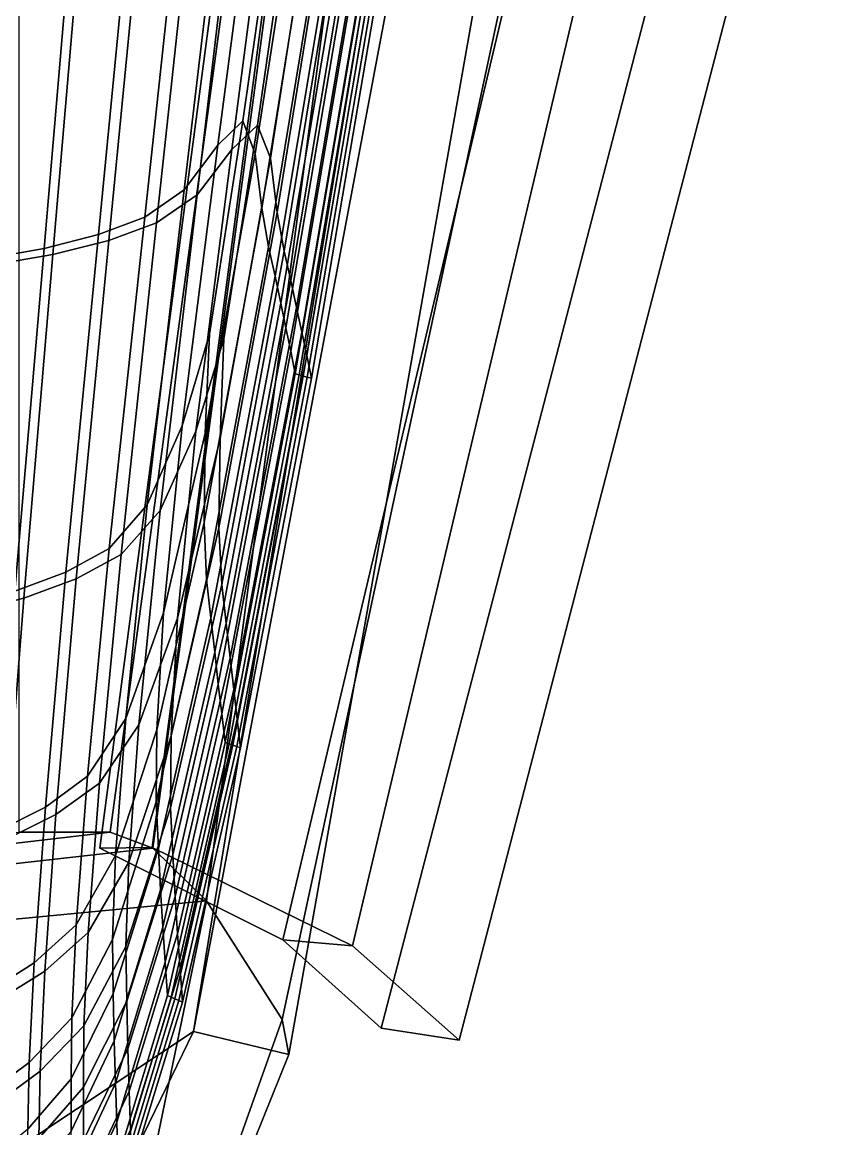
# Model space of a CAD drawing. Extents: x -7.9 to 7.9, y -12.5 to 11.9.
# Drawn here: x 0.43 to 1.276, y -11.903 to -10.744 of the extents above; entities that cross this region are included whole.
import ezdxf

# ---------------------------------------------------------------- set-up
doc = ezdxf.new("R2010")
doc.units = 0

msp = doc.modelspace()

# ---------------------------------------------------------------- linework, layer by layer
for points in [[(0.6096, -11.8005, 2.8876), (0.9827, -9.5315, 2.8876), (0.9827, -9.8228, 2.7062), (0.6096, -11.8005, 2.7062)], [(0.9827, -9.5315, 2.8876), (0.6096, -11.8005, 2.8876), (0.7092, -11.8248, 2.8876), (1.115, -9.5315, 2.8876)], [(1.115, -9.5315, 2.8876), (0.7092, -11.8248, 2.8876), (0.7022, -11.7879, 2.5167), (1.115, -9.8701, 2.358)], [(0.9827, -9.8228, 2.7062), (0.4078, -9.7983, 3.0906), (0.2425, -12.0438, 2.8428), (0.6096, -11.8005, 2.7062)], [(1.115, -9.8701, 2.358), (0.7022, -11.7879, 2.5167), (0.6233, -11.664, 2.1723), (0.8419, -10.0185, 1.9618)], [(0.8419, -10.0185, 1.9618), (0.6233, -11.664, 2.1723), (0.5668, -11.6087, 2.1088), (0.7727, -10.0734, 1.9122)], [(0.5224, -11.5919, 2.1857), (0.427, -11.5919, 2.2284), (0.427, -10.0572, 2.2284), (0.7306, -10.0572, 1.9934)], [(0.5668, -11.6087, 2.1088), (0.5224, -11.5919, 2.1857), (0.7306, -10.0572, 1.9934), (0.7727, -10.0734, 1.9122)], [(0.5663, -11.6079, 2.1091), (0.7692, -10.0733, 1.9102), (0.7142, -10.0742, 1.8386), (0.5113, -11.6088, 2.0374)], [(1.061, -10.1957, 1.5984), (0.703, -11.7047, 1.8669), (0.5113, -11.6088, 2.0374), (0.7142, -10.0742, 1.8386)], [(0.5663, -11.6079, 2.1091), (0.7759, -11.7111, 1.925), (1.1339, -10.202, 1.6564), (0.7692, -10.0733, 1.9102)], [(0.8062, -11.797, 1.6098), (0.703, -11.7047, 1.8669), (1.061, -10.1957, 1.5984), (1.1944, -10.3063, 1.265)], [(0.8876, -11.8097, 1.6468), (1.2759, -10.319, 1.302), (1.1339, -10.202, 1.6564), (0.7759, -11.7111, 1.925)], [(1.2759, -10.319, 1.302), (0.8876, -11.8097, 1.6468), (0.8062, -11.797, 1.6098), (1.1944, -10.3063, 1.265)], [(0.6468, -10.5212, 3.6009), (0.6831, -10.5047, 3.5516), (0.635, -10.8728, 3.4786), (0.5996, -10.9196, 3.5123)], [(0.6831, -10.5047, 3.5516), (0.7114, -10.4979, 3.4948), (0.6611, -10.8473, 3.4375), (0.635, -10.8728, 3.4786)], [(0.6979, -10.5087, 3.5605), (0.6497, -10.8775, 3.4876), (0.6766, -10.8518, 3.4453), (0.7271, -10.5017, 3.5025)], [(0.7314, -10.5125, 3.4282), (0.6742, -10.8821, 3.3812), (0.6611, -10.8473, 3.4375), (0.7114, -10.4979, 3.4948)], [(0.7477, -10.5162, 3.4347), (0.7271, -10.5017, 3.5025), (0.6766, -10.8518, 3.4453), (0.6902, -10.8865, 3.388)], [(0.6606, -10.5256, 3.6113), (0.6133, -10.9247, 3.5225), (0.6497, -10.8775, 3.4876), (0.6979, -10.5087, 3.5605)], [(0.7458, -10.5371, 3.3548), (0.681, -10.9389, 3.3156), (0.6742, -10.8821, 3.3812), (0.7314, -10.5125, 3.4282)], [(0.7624, -10.5407, 3.3603), (0.7477, -10.5162, 3.4347), (0.6902, -10.8865, 3.388), (0.6972, -10.9434, 3.3217)], [(0.6468, -10.5212, 3.6009), (0.5996, -10.9196, 3.5123), (0.5584, -10.9484, 3.5463), (0.6029, -10.5357, 3.6455)], [(0.6606, -10.5256, 3.6113), (0.6154, -10.5404, 3.6573), (0.5708, -10.954, 3.5578), (0.6133, -10.9247, 3.5225)], [(0.6029, -10.5357, 3.6455), (0.5584, -10.9484, 3.5463), (0.51, -10.9665, 3.579), (0.5506, -10.5479, 3.6855)], [(0.6154, -10.5404, 3.6573), (0.5616, -10.5529, 3.6986), (0.521, -10.9725, 3.5918), (0.5708, -10.954, 3.5578)], [(0.7458, -10.5371, 3.3548), (0.7572, -10.5602, 3.2777), (0.6881, -10.9793, 3.2467), (0.681, -10.9389, 3.3156)], [(0.7624, -10.5407, 3.3603), (0.6972, -10.9434, 3.3217), (0.7045, -10.9838, 3.2521), (0.774, -10.5639, 3.2825)], [(0.489, -10.5576, 3.7211), (0.5506, -10.5479, 3.6855), (0.51, -10.9665, 3.579), (0.453, -10.981, 3.6088)], [(0.4984, -10.5629, 3.7353), (0.4623, -10.9873, 3.6226), (0.521, -10.9725, 3.5918), (0.5616, -10.5529, 3.6986)], [(0.4206, -10.565, 3.7519), (0.489, -10.5576, 3.7211), (0.453, -10.981, 3.6088), (0.3896, -10.9921, 3.6351)], [(0.4283, -10.5705, 3.7669), (0.3973, -10.9986, 3.6498), (0.4623, -10.9873, 3.6226), (0.4984, -10.5629, 3.7353)], [(0.7572, -10.5602, 3.2777), (0.7665, -10.5817, 3.1991), (0.6949, -11.0101, 3.1759), (0.6881, -10.9793, 3.2467)], [(0.774, -10.5639, 3.2825), (0.7045, -10.9838, 3.2521), (0.7114, -11.0147, 3.1807), (0.7834, -10.5854, 3.2033)], [(0.7745, -10.6014, 3.1209), (0.7009, -11.0381, 3.1044), (0.6949, -11.0101, 3.1759), (0.7665, -10.5817, 3.1991)], [(0.7915, -10.6051, 3.1246), (0.7834, -10.5854, 3.2033), (0.7114, -11.0147, 3.1807), (0.7175, -11.0427, 3.1087)], [(0.7816, -10.6197, 3.043), (0.7063, -11.064, 3.0324), (0.7009, -11.0381, 3.1044), (0.7745, -10.6014, 3.1209)], [(0.7987, -10.6234, 3.0463), (0.7915, -10.6051, 3.1246), (0.7175, -11.0427, 3.1087), (0.723, -11.0686, 3.0363)], [(0.7816, -10.6197, 3.043), (0.788, -10.6371, 2.9653), (0.7113, -11.0885, 2.9601), (0.7063, -11.064, 3.0324)], [(0.7987, -10.6234, 3.0463), (0.723, -11.0686, 3.0363), (0.7281, -11.0931, 2.9637), (0.8052, -10.6408, 2.9683)], [(0.788, -10.6371, 2.9653), (0.7942, -10.6541, 2.8876), (0.7161, -11.1123, 2.8876), (0.7113, -11.0885, 2.9601)], [(0.8052, -10.6408, 2.9683), (0.7281, -11.0931, 2.9637), (0.733, -11.1169, 2.8909), (0.8114, -10.6577, 2.8904)], [(0.7985, -10.655, 2.8883), (0.7203, -11.1134, 2.8884), (0.7161, -11.1123, 2.8876), (0.7942, -10.6541, 2.8876)], [(0.8028, -10.6559, 2.889), (0.7245, -11.1146, 2.8893), (0.7203, -11.1134, 2.8884), (0.7985, -10.655, 2.8883)], [(0.8028, -10.6559, 2.889), (0.8071, -10.6568, 2.8897), (0.7287, -11.1157, 2.8901), (0.7245, -11.1146, 2.8893)], [(0.8071, -10.6568, 2.8897), (0.8114, -10.6577, 2.8904), (0.733, -11.1169, 2.8909), (0.7287, -11.1157, 2.8901)], [(0.635, -10.8728, 3.4786), (0.6611, -10.8473, 3.4375), (0.6261, -11.0707, 3.3975), (0.5975, -11.1668, 3.4081)], [(0.6497, -10.8775, 3.4876), (0.6121, -11.1721, 3.4169), (0.6412, -11.0757, 3.4054), (0.6766, -10.8518, 3.4453)], [(0.6742, -10.8821, 3.3812), (0.6218, -11.1743, 3.349), (0.6261, -11.0707, 3.3975), (0.6611, -10.8473, 3.4375)], [(0.6902, -10.8865, 3.388), (0.6766, -10.8518, 3.4453), (0.6412, -11.0757, 3.4054), (0.6373, -11.1794, 3.3564)], [(0.5996, -10.9196, 3.5123), (0.635, -10.8728, 3.4786), (0.5975, -11.1668, 3.4081), (0.561, -11.2492, 3.4267)], [(0.6133, -10.9247, 3.5225), (0.5747, -11.2551, 3.4365), (0.6121, -11.1721, 3.4169), (0.6497, -10.8775, 3.4876)], [(0.681, -10.9389, 3.3156), (0.6206, -11.268, 3.2874), (0.6218, -11.1743, 3.349), (0.6742, -10.8821, 3.3812)], [(0.6972, -10.9434, 3.3217), (0.6902, -10.8865, 3.388), (0.6373, -11.1794, 3.3564), (0.6362, -11.2733, 3.2941)], [(0.5996, -10.9196, 3.5123), (0.561, -11.2492, 3.4267), (0.5213, -11.2949, 3.4506), (0.5584, -10.9484, 3.5463)], [(0.6133, -10.9247, 3.5225), (0.5708, -10.954, 3.5578), (0.5337, -11.3013, 3.4617), (0.5747, -11.2551, 3.4365)], [(0.681, -10.9389, 3.3156), (0.6881, -10.9793, 3.2467), (0.6232, -11.3274, 3.2238), (0.6206, -11.268, 3.2874)], [(0.6972, -10.9434, 3.3217), (0.6362, -11.2733, 3.2941), (0.6391, -11.3329, 3.2299), (0.7045, -10.9838, 3.2521)], [(0.5584, -10.9484, 3.5463), (0.5213, -11.2949, 3.4506), (0.4759, -11.3197, 3.4764), (0.51, -10.9665, 3.579)], [(0.5708, -10.954, 3.5578), (0.521, -10.9725, 3.5918), (0.4868, -11.3267, 3.4887), (0.5337, -11.3013, 3.4617)], [(0.453, -10.981, 3.6088), (0.51, -10.9665, 3.579), (0.4759, -11.3197, 3.4764), (0.4225, -11.3397, 3.5005)], [(0.3896, -10.9921, 3.6351), (0.453, -10.981, 3.6088), (0.4225, -11.3397, 3.5005), (0.3632, -11.355, 3.5222)], [(0.4623, -10.9873, 3.6226), (0.4318, -11.347, 3.5138), (0.4868, -11.3267, 3.4887), (0.521, -10.9725, 3.5918)], [(0.6881, -10.9793, 3.2467), (0.6949, -11.0101, 3.1759), (0.6276, -11.3676, 3.1585), (0.6232, -11.3274, 3.2238)], [(0.3973, -10.9986, 3.6498), (0.3709, -11.3627, 3.5363), (0.4318, -11.347, 3.5138), (0.4623, -10.9873, 3.6226)], [(0.7045, -10.9838, 3.2521), (0.6391, -11.3329, 3.2299), (0.6436, -11.3732, 3.164), (0.7114, -11.0147, 3.1807)], [(0.7009, -11.0381, 3.1044), (0.6317, -11.4037, 3.0919), (0.6276, -11.3676, 3.1585), (0.6949, -11.0101, 3.1759)], [(0.7175, -11.0427, 3.1087), (0.7114, -11.0147, 3.1807), (0.6436, -11.3732, 3.164), (0.6478, -11.4094, 3.097)], [(0.7063, -11.064, 3.0324), (0.6355, -11.4369, 3.0244), (0.6317, -11.4037, 3.0919), (0.7009, -11.0381, 3.1044)], [(0.723, -11.0686, 3.0363), (0.7175, -11.0427, 3.1087), (0.6478, -11.4094, 3.097), (0.6517, -11.4426, 3.029)], [(0.5782, -11.3623, 3.3416), (0.5975, -11.1668, 3.4081), (0.6261, -11.0707, 3.3975), (0.6218, -11.1743, 3.349)], [(0.7063, -11.064, 3.0324), (0.7113, -11.0885, 2.9601), (0.6391, -11.468, 2.9562), (0.6355, -11.4369, 3.0244)], [(0.723, -11.0686, 3.0363), (0.6517, -11.4426, 3.029), (0.6553, -11.4737, 2.9604), (0.7281, -11.0931, 2.9637)], [(0.5929, -11.3681, 3.3499), (0.6373, -11.1794, 3.3564), (0.6412, -11.0757, 3.4054), (0.6121, -11.1721, 3.4169)], [(0.7113, -11.0885, 2.9601), (0.7161, -11.1123, 2.8876), (0.6426, -11.4981, 2.8876), (0.6391, -11.468, 2.9562)], [(0.7281, -11.0931, 2.9637), (0.6553, -11.4737, 2.9604), (0.6589, -11.5038, 2.8915), (0.733, -11.1169, 2.8909)], [(0.7203, -11.1134, 2.8884), (0.6467, -11.4995, 2.8886), (0.6426, -11.4981, 2.8876), (0.7161, -11.1123, 2.8876)], [(0.7245, -11.1146, 2.8893), (0.6507, -11.501, 2.8896), (0.6467, -11.4995, 2.8886), (0.7203, -11.1134, 2.8884)], [(0.7245, -11.1146, 2.8893), (0.7287, -11.1157, 2.8901), (0.6548, -11.5024, 2.8905), (0.6507, -11.501, 2.8896)], [(0.7287, -11.1157, 2.8901), (0.733, -11.1169, 2.8909), (0.6589, -11.5038, 2.8915), (0.6548, -11.5024, 2.8905)], [(0.5386, -11.473, 3.3504), (0.561, -11.2492, 3.4267), (0.5975, -11.1668, 3.4081), (0.5782, -11.3623, 3.3416)], [(0.5523, -11.4795, 3.3597), (0.5929, -11.3681, 3.3499), (0.6121, -11.1721, 3.4169), (0.5747, -11.2551, 3.4365)], [(0.5711, -11.4849, 3.2775), (0.5782, -11.3623, 3.3416), (0.6218, -11.1743, 3.349), (0.6206, -11.268, 3.2874)], [(0.586, -11.491, 3.2852), (0.6362, -11.2733, 3.2941), (0.6373, -11.1794, 3.3564), (0.5929, -11.3681, 3.3499)], [(0.5386, -11.473, 3.3504), (0.4985, -11.5335, 3.3669), (0.5213, -11.2949, 3.4506), (0.561, -11.2492, 3.4267)], [(0.5523, -11.4795, 3.3597), (0.5747, -11.2551, 3.4365), (0.5337, -11.3013, 3.4617), (0.511, -11.5407, 3.3774)], [(0.5711, -11.4849, 3.2775), (0.6206, -11.268, 3.2874), (0.6232, -11.3274, 3.2238), (0.5703, -11.5602, 3.2145)], [(0.586, -11.491, 3.2852), (0.5854, -11.5666, 3.2215), (0.6391, -11.3329, 3.2299), (0.6362, -11.2733, 3.2941)], [(0.4985, -11.5335, 3.3669), (0.4544, -11.5657, 3.3868), (0.4759, -11.3197, 3.4764), (0.5213, -11.2949, 3.4506)], [(0.511, -11.5407, 3.3774), (0.5337, -11.3013, 3.4617), (0.4868, -11.3267, 3.4887), (0.4655, -11.5735, 3.3985)], [(0.403, -11.5916, 3.4058), (0.4225, -11.3397, 3.5005), (0.4759, -11.3197, 3.4764), (0.4544, -11.5657, 3.3868)], [(0.4124, -11.6, 3.4185), (0.4655, -11.5735, 3.3985), (0.4868, -11.3267, 3.4887), (0.4318, -11.347, 3.5138)], [(0.5703, -11.5602, 3.2145), (0.6232, -11.3274, 3.2238), (0.6276, -11.3676, 3.1585), (0.5727, -11.609, 3.1512)], [(0.5854, -11.5666, 3.2215), (0.5879, -11.6157, 3.1576), (0.6436, -11.3732, 3.164), (0.6391, -11.3329, 3.2299)], [(0.3539, -11.6204, 3.4368), (0.4124, -11.6, 3.4185), (0.4318, -11.347, 3.5138), (0.3709, -11.3627, 3.5363)], [(0.5279, -11.6163, 3.2808), (0.5386, -11.473, 3.3504), (0.5782, -11.3623, 3.3416), (0.5711, -11.4849, 3.2775)], [(0.5418, -11.6233, 3.2896), (0.586, -11.491, 3.2852), (0.5929, -11.3681, 3.3499), (0.5523, -11.4795, 3.3597)], [(0.5751, -11.6523, 3.0865), (0.5727, -11.609, 3.1512), (0.6276, -11.3676, 3.1585), (0.6317, -11.4037, 3.0919)], [(0.5904, -11.6592, 3.0924), (0.6478, -11.4094, 3.097), (0.6436, -11.3732, 3.164), (0.5879, -11.6157, 3.1576)], [(0.5775, -11.6915, 3.0208), (0.5751, -11.6523, 3.0865), (0.6317, -11.4037, 3.0919), (0.6355, -11.4369, 3.0244)], [(0.5929, -11.6985, 3.0263), (0.6517, -11.4426, 3.029), (0.6478, -11.4094, 3.097), (0.5904, -11.6592, 3.0924)], [(0.5775, -11.6915, 3.0208), (0.6355, -11.4369, 3.0244), (0.6391, -11.468, 2.9562), (0.5799, -11.7279, 2.9544)], [(0.5929, -11.6985, 3.0263), (0.5954, -11.7349, 2.9594), (0.6553, -11.4737, 2.9604), (0.6517, -11.4426, 3.029)], [(0.5799, -11.7279, 2.9544), (0.6391, -11.468, 2.9562), (0.6426, -11.4981, 2.8876), (0.5822, -11.7629, 2.8876)], [(0.5279, -11.6163, 3.2808), (0.4866, -11.6891, 3.292), (0.4985, -11.5335, 3.3669), (0.5386, -11.473, 3.3504)], [(0.5418, -11.6233, 3.2896), (0.5523, -11.4795, 3.3597), (0.511, -11.5407, 3.3774), (0.4992, -11.6969, 3.3019)], [(0.5954, -11.7349, 2.9594), (0.5979, -11.77, 2.8923), (0.6589, -11.5038, 2.8915), (0.6553, -11.4737, 2.9604)], [(0.5279, -11.6163, 3.2808), (0.5711, -11.4849, 3.2775), (0.5703, -11.5602, 3.2145), (0.5248, -11.7042, 3.2153)], [(0.5418, -11.6233, 3.2896), (0.5388, -11.7117, 3.2234), (0.5854, -11.5666, 3.2215), (0.586, -11.491, 3.2852)], [(0.5862, -11.7647, 2.8888), (0.5822, -11.7629, 2.8876), (0.6426, -11.4981, 2.8876), (0.6467, -11.4995, 2.8886)], [(0.5901, -11.7664, 2.89), (0.5862, -11.7647, 2.8888), (0.6467, -11.4995, 2.8886), (0.6507, -11.501, 2.8896)], [(0.5901, -11.7664, 2.89), (0.6507, -11.501, 2.8896), (0.6548, -11.5024, 2.8905), (0.594, -11.7682, 2.8911)], [(0.594, -11.7682, 2.8911), (0.6548, -11.5024, 2.8905), (0.6589, -11.5038, 2.8915), (0.5979, -11.77, 2.8923)], [(0.4866, -11.6891, 3.292), (0.4427, -11.7287, 3.3071), (0.4544, -11.5657, 3.3868), (0.4985, -11.5335, 3.3669)], [(0.4992, -11.6969, 3.3019), (0.511, -11.5407, 3.3774), (0.4655, -11.5735, 3.3985), (0.4539, -11.7373, 3.318)], [(0.5248, -11.7042, 3.2153), (0.5703, -11.5602, 3.2145), (0.5727, -11.609, 3.1512), (0.5255, -11.761, 3.1514)], [(0.3919, -11.7607, 3.3217), (0.403, -11.5916, 3.4058), (0.4544, -11.5657, 3.3868), (0.4427, -11.7287, 3.3071)], [(0.5388, -11.7117, 3.2234), (0.5397, -11.7688, 3.1588), (0.5879, -11.6157, 3.1576), (0.5854, -11.5666, 3.2215)], [(0.4015, -11.77, 3.3336), (0.4539, -11.7373, 3.318), (0.4655, -11.5735, 3.3985), (0.4124, -11.6, 3.4185)], [(-0.0191, -11.6268, 2.0722), (0.427, -11.5919, 2.2284), (0.5224, -11.5919, 2.1857), (0.2749, -11.621, 2.0723)], [(0.2964, -11.639, 1.9796), (0.2749, -11.621, 2.0723), (0.5224, -11.5919, 2.1857), (0.5668, -11.6087, 2.1088)], [(0.6233, -11.664, 2.1723), (0.2911, -11.6957, 1.9889), (0.2964, -11.639, 1.9796), (0.5668, -11.6087, 2.1088)], [(0.5279, -11.6163, 3.2808), (0.5248, -11.7042, 3.2153), (0.4821, -11.7863, 3.223), (0.4866, -11.6891, 3.292)], [(0.5113, -11.6088, 2.0374), (0.703, -11.7047, 1.8669), (0.7759, -11.7111, 1.925), (0.5663, -11.6079, 2.1091)], [(0.5265, -11.8105, 3.0864), (0.5255, -11.761, 3.1514), (0.5727, -11.609, 3.1512), (0.5751, -11.6523, 3.0865)], [(0.5408, -11.8186, 3.0933), (0.5904, -11.6592, 3.0924), (0.5879, -11.6157, 3.1576), (0.5397, -11.7688, 3.1588)], [(0.5418, -11.6233, 3.2896), (0.4992, -11.6969, 3.3019), (0.4948, -11.7948, 3.2322), (0.5388, -11.7117, 3.2234)], [(0.5277, -11.8547, 3.0206), (0.5265, -11.8105, 3.0864), (0.5751, -11.6523, 3.0865), (0.5775, -11.6915, 3.0208)], [(0.6233, -11.664, 2.1723), (0.54, -12.0659, 2.2788), (0.2911, -12.1235, 2.1723), (0.2911, -11.6957, 1.9889)], [(0.7022, -11.7879, 2.5167), (0.54, -12.2444, 2.5167), (0.54, -12.0659, 2.2788), (0.6233, -11.664, 2.1723)], [(0.5422, -11.863, 3.027), (0.5929, -11.6985, 3.0263), (0.5904, -11.6592, 3.0924), (0.5408, -11.8186, 3.0933)], [(0.4866, -11.6891, 3.292), (0.4821, -11.7863, 3.223), (0.4375, -11.833, 3.234), (0.4427, -11.7287, 3.3071)], [(0.4992, -11.6969, 3.3019), (0.4539, -11.7373, 3.318), (0.4489, -11.8423, 3.2442), (0.4948, -11.7948, 3.2322)], [(0.5277, -11.8547, 3.0206), (0.5775, -11.6915, 3.0208), (0.5799, -11.7279, 2.9544), (0.5291, -11.8954, 2.9542)], [(0.5422, -11.863, 3.027), (0.5436, -11.9037, 2.9602), (0.5954, -11.7349, 2.9594), (0.5929, -11.6985, 3.0263)], [(0.5248, -11.7042, 3.2153), (0.5255, -11.761, 3.1514), (0.4815, -11.85, 3.1566), (0.4821, -11.7863, 3.223)], [(0.5388, -11.7117, 3.2234), (0.4948, -11.7948, 3.2322), (0.4944, -11.859, 3.1651), (0.5397, -11.7688, 3.1588)], [(0.703, -11.7047, 1.8669), (0.8062, -11.797, 1.6098), (0.8876, -11.8097, 1.6468), (0.7759, -11.7111, 1.925)], [(0.3919, -11.7607, 3.3217), (0.4427, -11.7287, 3.3071), (0.4375, -11.833, 3.234), (0.3866, -11.8708, 3.2448)], [(0.5291, -11.8954, 2.9542), (0.5799, -11.7279, 2.9544), (0.5822, -11.7629, 2.8876), (0.5304, -11.9342, 2.8876)], [(0.5436, -11.9037, 2.9602), (0.5451, -11.9426, 2.8931), (0.5979, -11.77, 2.8923), (0.5954, -11.7349, 2.9594)], [(0.4015, -11.77, 3.3336), (0.3964, -11.8809, 3.256), (0.4489, -11.8423, 3.2442), (0.4539, -11.7373, 3.318)], [(0.5265, -11.8105, 3.0864), (0.4814, -11.905, 3.0897), (0.4815, -11.85, 3.1566), (0.5255, -11.761, 3.1514)], [(0.5408, -11.8186, 3.0933), (0.5397, -11.7688, 3.1588), (0.4944, -11.859, 3.1651), (0.4945, -11.9143, 3.0977)], [(0.5341, -11.9363, 2.889), (0.5304, -11.9342, 2.8876), (0.5822, -11.7629, 2.8876), (0.5862, -11.7647, 2.8888)], [(0.5378, -11.9384, 2.8904), (0.5341, -11.9363, 2.889), (0.5862, -11.7647, 2.8888), (0.5901, -11.7664, 2.89)], [(0.5378, -11.9384, 2.8904), (0.5901, -11.7664, 2.89), (0.594, -11.7682, 2.8911), (0.5415, -11.9405, 2.8918)], [(0.5415, -11.9405, 2.8918), (0.594, -11.7682, 2.8911), (0.5979, -11.77, 2.8923), (0.5451, -11.9426, 2.8931)], [(0.4821, -11.7863, 3.223), (0.4815, -11.85, 3.1566), (0.436, -11.9028, 3.1643), (0.4375, -11.833, 3.234)], [(0.7092, -11.8248, 2.8876), (0.54, -12.2444, 2.8876), (0.54, -12.2444, 2.5167), (0.7022, -11.7879, 2.5167)], [(0.4474, -12.1341, 2.7062), (0.6096, -11.8005, 2.7062), (0.2425, -12.0438, 2.8428), (0.1984, -12.287, 2.7062)], [(0.4474, -12.1341, 2.8876), (0.6096, -11.8005, 2.8876), (0.6096, -11.8005, 2.7062), (0.4474, -12.1341, 2.7062)], [(0.6096, -11.8005, 2.8876), (0.4474, -12.1341, 2.8876), (0.54, -12.2444, 2.8876), (0.7092, -11.8248, 2.8876)], [(0.4948, -11.7948, 3.2322), (0.4489, -11.8423, 3.2442), (0.4475, -11.9127, 3.1738), (0.4944, -11.859, 3.1651)], [(0.5277, -11.8547, 3.0206), (0.4816, -11.9535, 3.0226), (0.4814, -11.905, 3.0897), (0.5265, -11.8105, 3.0864)], [(0.5422, -11.863, 3.027), (0.5408, -11.8186, 3.0933), (0.4945, -11.9143, 3.0977), (0.4948, -11.9629, 3.0299)], [(0.3866, -11.8708, 3.2448), (0.4375, -11.833, 3.234), (0.436, -11.9028, 3.1643), (0.3845, -11.9458, 3.1721)], [(0.3964, -11.8809, 3.256), (0.3944, -11.9565, 3.1824), (0.4475, -11.9127, 3.1738), (0.4489, -11.8423, 3.2442)], [(0.4814, -11.905, 3.0897), (0.435, -11.9624, 3.0949), (0.436, -11.9028, 3.1643), (0.4815, -11.85, 3.1566)], [(0.4945, -11.9143, 3.0977), (0.4944, -11.859, 3.1651), (0.4475, -11.9127, 3.1738), (0.4467, -11.9727, 3.1038)], [(0.5277, -11.8547, 3.0206), (0.5291, -11.8954, 2.9542), (0.482, -11.9975, 2.9552), (0.4816, -11.9535, 3.0226)], [(0.5422, -11.863, 3.027), (0.4948, -11.9629, 3.0299), (0.4954, -12.0071, 2.962), (0.5436, -11.9037, 2.9602)], [(0.5291, -11.8954, 2.9542), (0.5304, -11.9342, 2.8876), (0.4825, -12.0394, 2.8876), (0.482, -11.9975, 2.9552)]]:
    msp.add_3dface(points)

doc.saveas('drawing.dxf')
